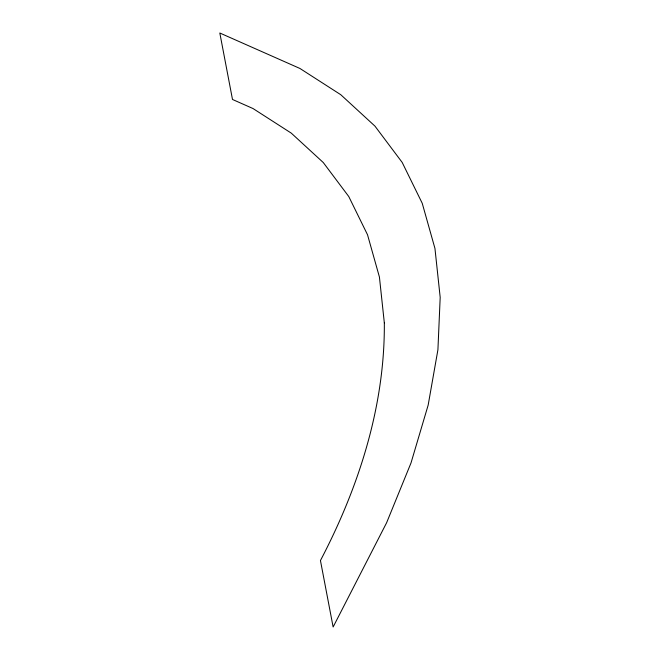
<?xml version="1.0" encoding="UTF-8"?>
<svg xmlns="http://www.w3.org/2000/svg" width="660" height="660" viewBox="0 0 660 660"><rect width="100%" height="100%" fill="white"/><g stroke="black" fill="none" stroke-linecap="round" stroke-linejoin="round"><path stroke-width="0.99" d="M384.326 322.831C384.995 406.073 358.76 487.377 320.447 560.538L333.127 627L386.603 522.769L411.015 462.932L428.167 405.1L437.918 349.759L440.187 297.379L434.948 248.424L422.243 203.313L402.188 162.426L374.954 126.126L340.766 94.71L299.937 68.467L219.813 33L232.493 99.462L253.052 108.562L291.274 133.13L323.268 162.533L348.76 196.515L367.529 234.778L379.417 277.01L384.326 322.831"/></g></svg>
